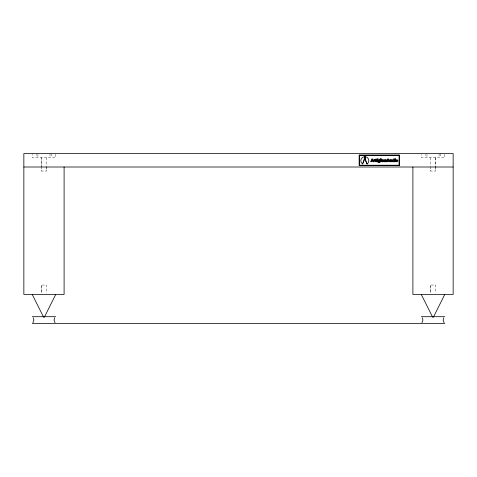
<?xml version="1.0" encoding="UTF-8"?>
<svg xmlns="http://www.w3.org/2000/svg" width="477" height="477" viewBox="0 0 477 477"><rect width="100%" height="100%" fill="white"/><g stroke="black" fill="none" stroke-linecap="round" stroke-linejoin="round"><path stroke-width="0.36" stroke-dasharray="2.38 1.79" d="M41.29 167.01L41.368 157.619M41.368 285.067L41.302 293.015L41.29 285.067L46.657 285.067L46.657 293.015M430.421 285.067L430.355 293.015L430.343 285.067L435.71 285.067L435.71 293.015M46.657 157.619L46.651 171.034L41.296 171.034L41.344 168.351M435.704 157.619L435.704 171.034L430.349 171.034L430.397 168.351M435.644 167.01L435.692 171.034M46.591 167.01L46.639 171.034M435.632 157.619L435.71 167.01M444.767 154.268L444.767 157.619L421.286 157.619L421.286 154.268M440.39 153.594L440.39 156.277L439.078 156.277L439.078 153.594M430.349 157.619L430.349 171.034M426.975 154.268L426.975 156.277L425.663 156.277L425.663 154.268M55.714 154.268L55.714 157.619L32.233 157.619L32.233 154.268M51.337 153.594L51.337 156.277L50.025 156.277L50.025 153.594M41.296 157.619L41.296 171.034M37.921 154.268L37.921 156.277L36.61 156.277L36.61 154.268"/><path stroke-width="0.72" d="M359.586 165.245L399.022 165.245L399.112 155.454M359.133 155.484L359.628 154.989L399.106 155.001L399.487 155.484L399.476 165.233L398.993 165.62L359.515 165.608L359.133 165.125L359.133 155.484L359.628 154.989M359.509 165.155L359.58 155.365L399.082 155.395M399.487 165.125L398.993 165.62M364.655 156.647L364.011 160.439L362.514 163.981A4.031 4.031 0 0 1 364.655 156.647A16.713 16.713 0 0 1 362.52 163.981M44.301 317.283L55.714 294.458M433.354 317.283L444.767 294.458M54.736 317.76L54.056 320.049L55.022 322.732M443.789 317.76L443.109 320.049L444.075 322.732M32.925 322.732L33.891 320.049L33.211 317.76M421.978 322.732L422.944 320.049L422.264 317.76M23.85 167.01L453.15 167.01M32.239 316.698L55.714 316.698M421.292 316.698L444.767 316.698M32.239 323.406L444.767 323.406M398.993 154.989L399.487 155.484M359.628 165.62L359.133 165.125M421.286 294.458L432.699 317.283M32.233 294.458L43.645 317.283M367.123 163.981L365.626 160.439L364.983 156.647A16.671 16.671 0 0 0 367.123 163.981A4.031 4.031 0 0 0 364.983 156.647M412.903 167.01L412.903 294.458L453.15 294.458L453.15 153.594L23.85 153.594L23.85 294.458L64.097 294.458L64.097 167.01M396.435 160.868C397.198 162.371 397.007 158.698 396.435 160.868M378.869 160.29L379.382 160.248L378.869 160.29M382.894 161.482C383.675 162.913 384.683 159.258 382.942 159.604C380.372 160.045 384.152 160.218 382.423 160.457A1.264 1.264 0 0 0 381.922 160.6L381.546 161.315L382.28 161.816A0.733 0.733 0 0 0 382.775 161.584L382.894 161.482M392.666 160.874C393.352 162.299 393.257 158.758 392.666 160.874M391.838 160.767C391.42 162.085 393.286 161.614 393.096 161.775L393.847 161.775L394.324 158.924L393.525 158.924C393.984 160.451 391.766 158.966 391.838 160.767M397.878 160.564C398.08 161.965 395.618 162.359 395.6 160.856A1.312 1.312 0 0 1 395.725 160.278L397.043 159.628L397.878 160.564M389.381 161.16C389.16 162.496 391.039 161.148 390.58 161.775L391.331 161.775L391.683 159.664L390.89 159.664L390.353 161.238L390.436 159.664L389.631 159.664L389.381 161.16M375.321 161.095C375.954 162.663 376.58 161.292 376.24 160.206L376.621 160.206L376.442 159.026L375.673 159.044L375.321 161.095M380.348 159.068L379.793 159.747L380.002 160.612A0.62 0.62 0 0 1 379.626 160.88C376.824 160.32 383.258 162.949 377.826 162.281C377.891 160.737 378.356 159.396 380.348 159.068M386.412 160.117L386.149 161.775L385.35 161.775L385.398 160.171L384.873 161.775L384.092 161.775L384.444 159.664L385.177 159.664C384.814 160.189 386.4 159.014 386.412 160.117M382.971 160.773L382.471 161.292L382.971 160.773M375.202 159.616L374.266 161.775L373.467 161.775L373.819 159.664L374.523 159.664L374.433 160.177L375.202 159.616M377.981 158.859L377.879 159.479L377.063 159.479L377.164 158.859L377.981 158.859M380.789 158.859L380.688 159.479L381.505 159.479L381.606 158.859L380.789 158.859M395.588 158.859L395.487 159.479L394.664 159.479L394.771 158.859L395.588 158.859M377.027 159.664L376.675 161.775L377.492 161.775L377.85 159.664L377.027 159.664M380.652 159.664L380.3 161.775L381.117 161.775L381.469 159.664L380.652 159.664M394.634 159.664L394.282 161.775L395.099 161.775L395.457 159.664L394.634 159.664M372.161 159.777L371.786 160.6L372.275 160.6L372.161 159.777M387.378 161.19L387.109 161.775L386.406 161.775L387.723 158.924L388.618 158.924L389.059 161.775L387.378 161.19M387.974 159.777L387.598 160.6L388.087 160.6L387.974 159.777M371.565 161.19L371.297 161.775L370.593 161.775L371.911 158.924L372.805 158.924L373.247 161.775L371.565 161.19M378.494 161.775L379.382 161.918L378.494 161.775"/></g></svg>
